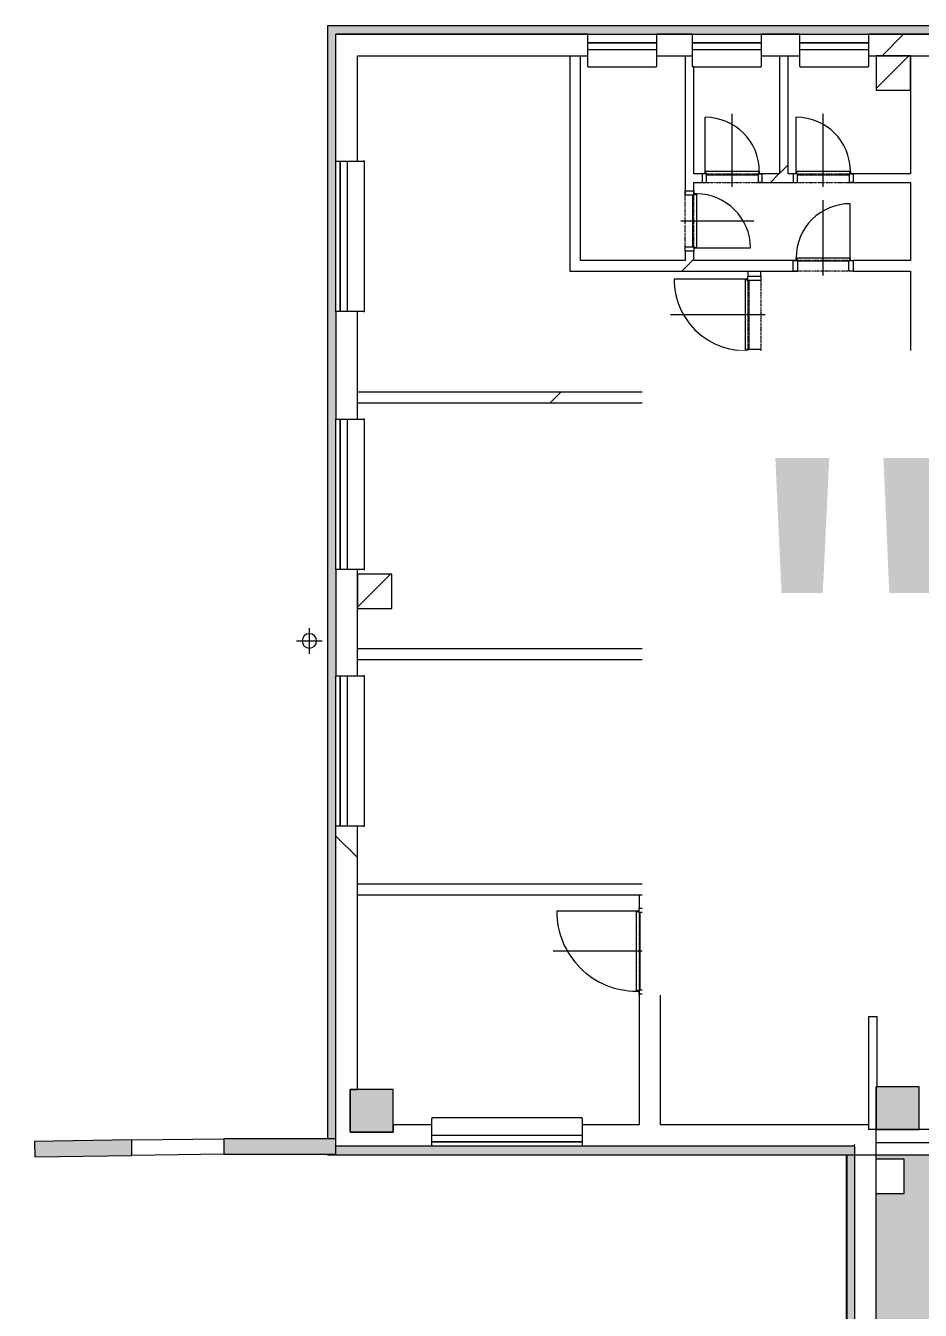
# Model space of a CAD drawing. Header units: millimetres. Extents: x -4051 to 472247, y -45352 to 20466.
# Drawn here: x 268121 to 278535, y -6046 to 8910 of the extents above; entities that cross this region are included whole.
import ezdxf

# ---------------------------------------------------------------- set-up
doc = ezdxf.new("R2010")
doc.units = ezdxf.units.MM
doc.linetypes.add('Čerchovaná se dvěma tečkami', pattern=[2.59, 1, -0.53, 0, -0.53, 0, -0.53])
for name, color, linetype, lineweight in [('A-DETL-GENF', 92, 'Continuous', 9), ('A-DETL-THIN', 151, 'Continuous', 9), ('A-DOOR', 31, 'Continuous', 9), ('A-DOOR-FRAM', 31, 'Continuous', 9), ('A-GENM', 13, 'Continuous', 9), ('A-GLAZ', 151, 'Continuous', 9), ('A-WALL', 113, 'Continuous', 9), ('A-WALL-PATT', 111, 'Continuous', 9), ('G-ANNO-TEXT', 231, 'Continuous', 9), ('P-PIPE', 3, 'Continuous', 9), ('P-PIPE-CNTR', 3, 'Continuous', 9), ('S-COLS', 52, 'Continuous', 9)]:
    doc.layers.add(name, color=color, linetype=linetype, lineweight=lineweight)
doc.styles.add('Arial', font='arial.ttf', dxfattribs={"height": 5000})
pattern_1 = [(45, (261221, 0), (-4242.6, 4242.6), [])]
pattern_2 = [(45, (261221, 0), (-7184, 7184), []), (45, (264094, 0), (-7184, 7184), []), (45, (269842, 0), (-4310.5, 10058), [4064, -2032, 67, -1965])]
pattern_3 = [(45, (261221, 0), (-7184.2, 7184.2), []), (45, (264094, -3e-12), (-7184.2, 7184.2), []), (45, (269842, -8e-12), (-4310.5, 10058), [4064, -2032, 67, -1965])]
pattern_4 = [(45, (261221, 0), (-7184, 7184), []), (45, (264094, -3e-12), (-7184, 7184), []), (45, (269842, -7e-12), (-4311, 10058), [4064, -2032, 67, -1965])]

# ---------------------------------------------------------------- blocks, each defined once
blk = doc.blocks.new('OKNO_2k_ - OKNO_2k_1750 x 1750-1963716-Mapka _ závislý 1')
at = {"layer": 'A-GLAZ'}
for p, q in [((-875, 126), (875, 126)), ((-875, 75), (-875, 126)), ((875, 75), (-875, 75)), ((-875, 75), (875, 75)), ((-875, -5), (-875, 75)), ((875, 126), (875, 75)), ((875, 75), (875, -5)), ((875, -5), (-875, -5))]:
    blk.add_line(p, q, dxfattribs=at)
blk = doc.blocks.new('OKNO_1k - OKNO_1k_800x900-2034288-Mapka _ závislý 1')
at = {"layer": 'A-GLAZ'}
for p, q in [((-400, 126), (400, 126)), ((-400, 25), (-400, 126)), ((400, 25), (-400, 25)), ((-400, 25), (400, 25)), ((-400, -55), (-400, 25)), ((400, 126), (400, 25)), ((400, 25), (400, -55)), ((400, -55), (-400, -55))]:
    blk.add_line(p, q, dxfattribs=at)
blk = doc.blocks.new('parapet s nosem_vnitní - parapet s nosem_vnitní-1280353-Mapka _ závislý 1')
at = {"layer": 'A-GENM'}
for p, q in [((-400, -190), (-400, 0)), ((400, 0), (400, -190)), ((-400, -190), (-400, -200)), ((-400, -200), (400, -200)), ((-400, -200), (400, -200)), ((400, -200), (400, -190))]:
    blk.add_line(p, q, dxfattribs=at)
blk = doc.blocks.new('OKNO_1k - OKNO_1k_800x900-2034289-Mapka _ závislý 1')
at = {"layer": 'A-GLAZ'}
for p, q in [((-400, 126), (400, 126)), ((-400, 25), (-400, 126)), ((400, 25), (-400, 25)), ((-400, 25), (400, 25)), ((-400, -55), (-400, 25)), ((400, 126), (400, 25)), ((400, 25), (400, -55)), ((400, -55), (-400, -55))]:
    blk.add_line(p, q, dxfattribs=at)
blk = doc.blocks.new('Betonový čtvercový sloup - 400 x 400-V137-Mapka _ závislý 1')
at = {"layer": 'S-COLS'}
h = blk.add_hatch(dxfattribs=at)
h.set_pattern_fill('FP_79', color=256, style=0, pattern_type=2)
h.set_pattern_definition([(45, (-16971, -2366), (-7184, 7184), []), (45, (-14098, -2366), (-7184, 7184), []), (45, (-8350, -2366), (-4311, 10058), [4064, -2032, 67, -1965])])
h.paths.add_polyline_path([(-200, -200), (200, -200), (200, 200), (-200, 200)])
for p, q in [((200, 200), (-200, 200)), ((-200, 200), (-200, -200)), ((200, -200), (200, 200)), ((-200, -200), (200, -200))]:
    blk.add_line(p, q, dxfattribs=at)
blk = doc.blocks.new('parapet s nosem_vnitní - parapet s nosem_vnitní-1501804-Mapka _ závislý 1')
at = {"layer": 'A-GENM'}
for p, q in [((-875, -190), (-875, 0)), ((875, 0), (875, -190)), ((-875, -190), (-875, -200)), ((-875, -200), (875, -200)), ((-875, -200), (875, -200)), ((875, -200), (875, -190))]:
    blk.add_line(p, q, dxfattribs=at)
blk = doc.blocks.new('DVERE_1k_oblozka - DD03_01_800x1970_koupelna-V178-Mapka _ závislý 1')
at = {"layer": 'A-DOOR'}
for p, q in [((-450, 78), (-400, 78)), ((-450, -72), (-450, 78)), ((-400, 78), (-400, -72)), ((0, 128), (0, -972)), ((400, 78), (450, 78)), ((400, -72), (400, 78)), ((450, 78), (450, -72)), ((-400, -72), (-450, -72)), ((-415, -72), (-415, -932)), ((-415, -87), (-400, -87)), ((-415, -102), (-415, -87)), ((415, -102), (-415, -102)), ((-400, -62), (400, -62)), ((-400, -87), (-400, -66)), ((305, -102), (-305, -102)), ((400, -66), (400, -87)), ((450, -72), (400, -72)), ((400, -87), (415, -87)), ((415, -102), (415, -72)), ((415, -87), (415, -102))]:
    blk.add_line(p, q, dxfattribs=at)
at = {"layer": 'A-DOOR', "linetype": 'Čerchovaná se dvěma tečkami'}
for p, q in [((-400, 78), (400, 78)), ((-400, -72), (400, -72))]:
    blk.add_line(p, q, dxfattribs=at)
at = {"layer": 'A-DOOR'}
blk.add_arc((-415, -102), 830, 270, 0, dxfattribs=at)
at = {"layer": 'A-DOOR-FRAM'}
for p, q in [((-450, 78), (-400, 78)), ((-400, 78), (-400, -72)), ((400, -72), (400, 78)), ((450, 78), (400, 78)), ((-400, -72), (-450, -72)), ((400, -72), (450, -72))]:
    blk.add_line(p, q, dxfattribs=at)
blk = doc.blocks.new('DVERE_1k_oblozka - DD03_01_600x1970_koupelna-1940558-Mapka _ závislý 1')
at = {"layer": 'A-DOOR'}
for p, q in [((-350, 65), (-300, 65)), ((-350, -60), (-350, 65)), ((-300, 65), (-300, -60)), ((0, 115), (0, -760)), ((300, 65), (350, 65)), ((300, -60), (300, 65)), ((350, 65), (350, -60)), ((-300, -60), (-350, -60)), ((-315, -60), (-315, -720)), ((-315, -75), (-300, -75)), ((-315, -90), (-315, -75)), ((315, -90), (-315, -90)), ((-300, -50), (300, -50)), ((205, -90), (-205, -90)), ((350, -60), (300, -60)), ((300, -75), (315, -75)), ((315, -90), (315, -60)), ((315, -75), (315, -90))]:
    blk.add_line(p, q, dxfattribs=at)
at = {"layer": 'A-DOOR', "linetype": 'Čerchovaná se dvěma tečkami'}
for p, q in [((-300, 65), (300, 65)), ((-300, -60), (300, -60))]:
    blk.add_line(p, q, dxfattribs=at)
at = {"layer": 'A-DOOR'}
blk.add_arc((-315, -90), 630, 270, 0, dxfattribs=at)
at = {"layer": 'A-DOOR-FRAM'}
for p, q in [((-350, 65), (-300, 65)), ((-300, 65), (-300, -60)), ((300, -60), (300, 65)), ((350, 65), (300, 65)), ((-300, -60), (-350, -60)), ((300, -60), (350, -60))]:
    blk.add_line(p, q, dxfattribs=at)
blk = doc.blocks.new('DVERE_1k_oblozka - DD03_01_600x1970_koupelna-1549500-Mapka _ závislý 1')
at = {"layer": 'A-DOOR'}
for p, q in [((-315, 47), (-315, 707)), ((0, -103), (0, 747)), ((-300, 47), (-350, 47)), ((-350, 47), (-350, -53)), ((315, 77), (-315, 77)), ((-315, 77), (-315, 62)), ((-315, 62), (-300, 62)), ((-300, -53), (-300, 47)), ((-300, 37), (300, 37)), ((205, 77), (-205, 77)), ((300, 62), (315, 62)), ((350, 47), (300, 47)), ((300, 47), (300, -53)), ((315, 62), (315, 77)), ((315, 77), (315, 47)), ((350, -53), (350, 47)), ((-350, -53), (-300, -53)), ((300, -53), (350, -53))]:
    blk.add_line(p, q, dxfattribs=at)
at = {"layer": 'A-DOOR', "linetype": 'Čerchovaná se dvěma tečkami'}
for p, q in [((-300, 47), (300, 47)), ((-300, -53), (300, -53))]:
    blk.add_line(p, q, dxfattribs=at)
at = {"layer": 'A-DOOR'}
blk.add_arc((-315, 77), 630, 360, 90, dxfattribs=at)
at = {"layer": 'A-DOOR-FRAM'}
for p, q in [((-300, 47), (-350, 47)), ((-300, -53), (-300, 47)), ((300, 47), (300, -53)), ((300, 47), (350, 47)), ((-350, -53), (-300, -53)), ((350, -53), (300, -53))]:
    blk.add_line(p, q, dxfattribs=at)
blk = doc.blocks.new('DVERE_1k_oblozka - DD03_01_600x1970_koupelna-1549499-Mapka _ závislý 1')
at = {"layer": 'A-DOOR'}
for p, q in [((-350, 53), (-300, 53)), ((-350, -47), (-350, 53)), ((-300, 53), (-300, -47)), ((0, 103), (0, -747)), ((300, 53), (350, 53)), ((300, -47), (300, 53)), ((350, 53), (350, -47)), ((-300, -47), (-350, -47)), ((-315, -47), (-315, -707)), ((-315, -62), (-300, -62)), ((-315, -77), (-315, -62)), ((315, -77), (-315, -77)), ((-300, -37), (300, -37)), ((205, -77), (-205, -77)), ((350, -47), (300, -47)), ((300, -62), (315, -62)), ((315, -77), (315, -47)), ((315, -62), (315, -77))]:
    blk.add_line(p, q, dxfattribs=at)
at = {"layer": 'A-DOOR', "linetype": 'Čerchovaná se dvěma tečkami'}
for p, q in [((-300, 53), (300, 53)), ((-300, -47), (300, -47))]:
    blk.add_line(p, q, dxfattribs=at)
at = {"layer": 'A-DOOR'}
blk.add_arc((-315, -77), 630, 270, 0, dxfattribs=at)
at = {"layer": 'A-DOOR-FRAM'}
for p, q in [((-350, 53), (-300, 53)), ((-300, 53), (-300, -47)), ((300, -47), (300, 53)), ((350, 53), (300, 53)), ((-300, -47), (-350, -47)), ((300, -47), (350, -47))]:
    blk.add_line(p, q, dxfattribs=at)
blk = doc.blocks.new('DVERE_1k_oblozka - DD03_01_800x1970_koupelna-1941344-Mapka _ závislý 1')
at = {"layer": 'A-DOOR'}
for p, q in [((0, 178), (0, -1022)), ((-450, 128), (-400, 128)), ((-450, -122), (-450, 128)), ((-400, 128), (-400, -122)), ((400, 128), (450, 128)), ((400, -122), (400, 128)), ((450, 128), (450, -122)), ((-400, -122), (-450, -122)), ((-415, -122), (-415, -982)), ((-415, -137), (-400, -137)), ((-415, -152), (-415, -137)), ((-400, -112), (400, -112)), ((450, -122), (400, -122)), ((400, -137), (415, -137)), ((415, -152), (415, -122)), ((415, -137), (415, -152)), ((415, -152), (-415, -152)), ((305, -152), (-305, -152))]:
    blk.add_line(p, q, dxfattribs=at)
at = {"layer": 'A-DOOR', "linetype": 'Čerchovaná se dvěma tečkami'}
for p, q in [((-400, 128), (400, 128)), ((-400, -122), (400, -122))]:
    blk.add_line(p, q, dxfattribs=at)
at = {"layer": 'A-DOOR'}
blk.add_arc((-415, -152), 830, 270, 0, dxfattribs=at)
at = {"layer": 'A-DOOR-FRAM'}
for p, q in [((-450, 128), (-400, 128)), ((-400, 128), (-400, -122)), ((400, -122), (400, 128)), ((450, 128), (400, 128)), ((-400, -122), (-450, -122)), ((400, -122), (450, -122))]:
    blk.add_line(p, q, dxfattribs=at)
blk = doc.blocks.new('DVERE_1k_oblozka - DD03_01_900x1970-1941784-Mapka _ závislý 1')
at = {"layer": 'A-DOOR'}
for p, q in [((0, 178), (0, -1122)), ((-500, 128), (-450, 128)), ((-500, -122), (-500, 128)), ((-450, 128), (-450, -122)), ((450, 128), (500, 128)), ((450, -122), (450, 128)), ((500, 128), (500, -122)), ((-450, -122), (-500, -122)), ((-465, -122), (-465, -1082)), ((-465, -137), (-450, -137)), ((-465, -152), (-465, -137)), ((-450, -112), (450, -112)), ((500, -122), (450, -122)), ((450, -137), (465, -137)), ((465, -152), (465, -122)), ((465, -137), (465, -152)), ((465, -152), (-465, -152)), ((355, -152), (-355, -152))]:
    blk.add_line(p, q, dxfattribs=at)
at = {"layer": 'A-DOOR', "linetype": 'Čerchovaná se dvěma tečkami'}
for p, q in [((-450, 128), (450, 128)), ((-450, -122), (450, -122))]:
    blk.add_line(p, q, dxfattribs=at)
at = {"layer": 'A-DOOR'}
blk.add_arc((-465, -152), 930, 270, 0, dxfattribs=at)
at = {"layer": 'A-DOOR-FRAM'}
for p, q in [((-500, 128), (-450, 128)), ((-450, 128), (-450, -122)), ((450, -122), (450, 128)), ((500, 128), (450, 128)), ((-450, -122), (-500, -122)), ((450, -122), (500, -122))]:
    blk.add_line(p, q, dxfattribs=at)
blk = doc.blocks.new('DVERE_1k_oblozka - DD03_01_800x1970_koupelna-2042788-Mapka _ závislý 1')
at = {"layer": 'A-DOOR'}
for p, q in [((0, -78), (0, 922)), ((-415, 22), (-415, 882)), ((-400, 22), (-450, 22)), ((-450, 22), (-450, -28)), ((415, 52), (-415, 52)), ((-415, 52), (-415, 37)), ((-415, 37), (-400, 37)), ((-400, -28), (-400, 22)), ((-400, 12), (400, 12)), ((305, 52), (-305, 52)), ((400, 37), (415, 37)), ((450, 22), (400, 22)), ((400, 22), (400, -28)), ((415, 37), (415, 52)), ((415, 52), (415, 22)), ((450, -28), (450, 22)), ((-450, -28), (-400, -28)), ((400, -28), (450, -28))]:
    blk.add_line(p, q, dxfattribs=at)
at = {"layer": 'A-DOOR', "linetype": 'Čerchovaná se dvěma tečkami'}
for p, q in [((-400, 22), (400, 22)), ((-400, -28), (400, -28))]:
    blk.add_line(p, q, dxfattribs=at)
at = {"layer": 'A-DOOR'}
blk.add_arc((-415, 52), 830, 360, 90, dxfattribs=at)
at = {"layer": 'A-DOOR-FRAM'}
for p, q in [((-400, 22), (-450, 22)), ((-400, -28), (-400, 22)), ((400, 22), (400, -28)), ((400, 22), (450, 22)), ((-450, -28), (-400, -28)), ((450, -28), (400, -28))]:
    blk.add_line(p, q, dxfattribs=at)

msp = doc.modelspace()

# ---------------------------------------------------------------- hatches: boundary and pattern name
at = {"layer": 'A-DETL-GENF'}
h = msp.add_hatch(color=1, dxfattribs=at)
h.paths.add_polyline_path([(259935, -28962), (259935, -27934), (259765, -27934), (259765, -28962)])
h.paths.add_polyline_path([(277980, -28962), (277980, -27934), (272590, -27934), (272590, -28962), (276535, -28962)])
h.paths.add_polyline_path([(260185, -28962), (272290, -28962), (272290, -27934), (266030, -27934), (266030, -27116), (266170, -27116), (266170, -26158), (260015, -26158), (260015, -27300), (260470, -27300), (260470, -27934), (260185, -27934), (260185, -28938)])
h.paths.add_polyline_path([(306263, -17206), (306263, -17201), (305963, -17206)])
h.paths.add_polyline_path([(303255, -17206), (302445, -17206), (302445, -17626), (302045, -17626), (302045, -17206), (300300, -17206), (300300, -16586), (300700, -16586), (300700, -16956), (303333, -16956), (303333, -16556), (303733, -16556), (303733, -16956), (303575, -17201), (303255, -17201)])
h.paths.add_polyline_path([(303575, -17206), (303575, -17521), (303255, -17521), (303255, -17206), (303333, -17206)])
h.paths.add_polyline_path([(287267, -28813), (290069, -28813), (290069, -28418), (290469, -28418), (290469, -28813), (296064, -28813), (296064, -28515), (296164, -28515), (296164, -27157), (302484, -27157), (302484, -22766), (302069, -22766), (302069, -22732), (301980, -22732), (301980, -22382), (302484, -22366), (302484, -19232), (302734, -19232), (302734, -19830), (304824, -19830), (304824, -19580), (304874, -19580), (304874, -19830), (305674, -19830), (305674, -19580), (305724, -19580), (305724, -19830), (309958, -19830), (309958, -17206), (309010, -17206), (309010, -17501), (308710, -17501), (308710, -17206), (306263, -17206), (306263, -17501), (305963, -17501), (305963, -17206), (303578, -17201), (303733, -16956), (309308, -16956), (309308, -16584), (309708, -16584), (309708, -10920), (309308, -10920), (309308, -10523), (303721, -10564), (303721, -10951), (303303, -10952), (303301, -10564), (303150, -10561), (303149, -10385), (302049, -10392), (302049, -10572), (299980, -10577), (299979, -10406), (299929, -10392), (299928, -10372), (298279, -10372), (298278, -10418), (298229, -10418), (298230, -10598), (294708, -10622), (294708, -11022), (294308, -11022), (294308, -16631), (294728, -16631), (294728, -17172), (294308, -17172), (294308, -17585), (290500, -17585), (290500, -17935), (290000, -17935), (290000, -17585), (284831, -17585), (284831, -18005), (284431, -18005), (284431, -16843), (284031, -16830), (284031, -16443), (284431, -16443), (284431, -12506), (284752, -12488), (284781, -12481), (284781, -17335), (284846, -17335), (284846, -4241), (284781, -4241), (284781, -11626), (284681, -11606), (284431, -11606), (284431, -10846), (284096, -10846), (284096, -10446), (284431, -10446), (284431, -4686), (284096, -4686), (284096, -4286), (284431, -4286), (284431, -4241), (278023, -4241), (278023, -4286), (278348, -4286), (278348, -4686), (278023, -4686), (278023, -10446), (278348, -10446), (278348, -10846), (278023, -10846), (278023, -16143), (278448, -16143), (278448, -16843), (278048, -16843), (278048, -16443), (272453, -16443), (272453, -16843), (272053, -16843), (272053, -16443), (266478, -16443), (266478, -16143), (267314, -16140), (267314, -15478), (267654, -15478), (267654, -9908), (267244, -9908), (267244, -9358), (267654, -9358), (267654, -6966), (267224, -6966), (267224, -6451), (267654, -6451), (267654, -887), (267121, -887), (267121, -432), (261669, -432), (261669, -872), (261234, -891), (261234, -6443), (261654, -6443), (261654, -6963), (261234, -6963), (261234, -9340), (261669, -9340), (261669, -9908), (261234, -9908), (261234, -14352), (260879, -14358), (260879, -15447), (260903, -15452), (260904, -15452), (261689, -15452), (261689, -16130), (263982, -16130), (263982, -15402), (264437, -15402), (264437, -16140), (264527, -16143), (264527, -16430), (260430, -16430), (260430, -16830), (260015, -16830), (260015, -21265), (260430, -21265), (260430, -21665), (260015, -21665), (260035, -25858), (266470, -25858), (266470, -27684), (272070, -27684), (272070, -27207), (272470, -27207), (272470, -27684), (278067, -27684), (278067, -27207), (278467, -27207), (278467, -24339), (278717, -24339), (278717, -25069), (279257, -25069), (279257, -25319), (280157, -25319), (280157, -25069), (282347, -25069), (282347, -25319), (283232, -25319), (283247, -25069), (283823, -25069), (283823, -22483), (284173, -22483), (284173, -22393), (284573, -22393), (284573, -22813), (284173, -22813), (284173, -28413), (284518, -28413), (284518, -28813), (286806, -28813)])
h.paths.add_polyline_path([(292964, -24343), (292968, -24293), (293064, -24293), (293064, -24343), (292968, -24343)])
h.paths.add_polyline_path([(272470, -24274), (272370, -24274), (272370, -24224), (272470, -24224)])
h.paths.add_polyline_path([(293064, -23493), (292964, -23493), (292968, -23443), (293064, -23443)])
h.paths.add_polyline_path([(272470, -23424), (272370, -23424), (272370, -23374), (272470, -23374)])
h.paths.add_polyline_path([(284717, -22813), (284717, -22713), (284767, -22713), (284752, -22813)])
h.paths.add_polyline_path([(289237, -22813), (289187, -22813), (289187, -22713), (289237, -22713)])
h.paths.add_polyline_path([(288337, -22813), (288337, -22713), (288387, -22713), (288387, -22813)])
h.paths.add_polyline_path([(293134, -22813), (293134, -22713), (293184, -22713), (293184, -22813)])
h.paths.add_polyline_path([(293984, -22813), (293984, -22713), (294034, -22713), (294034, -22813)])
h.paths.add_polyline_path([(290814, -22813), (290764, -22813), (290764, -22713), (290814, -22713)])
h.paths.add_polyline_path([(291614, -22813), (291614, -22713), (291664, -22713), (291664, -22813)])
h.paths.add_polyline_path([(285567, -22813), (285567, -22713), (285617, -22713), (285617, -22813)])
h.paths.add_polyline_path([(278130, -22803), (278130, -22383), (278530, -22383), (278530, -22803), (278432, -22803)])
h.paths.add_polyline_path([(295909, -22732), (295909, -22382), (296409, -22382), (296409, -22732)])
h.paths.add_polyline_path([(295011, -22720), (295011, -22545), (295236, -22545), (295236, -22720)])
h.paths.add_polyline_path([(290500, -22713), (290000, -22713), (290000, -22363), (290500, -22363)])
h.paths.add_polyline_path([(297543, -22532), (297493, -22532), (297493, -22382), (297543, -22382)])
h.paths.add_polyline_path([(296693, -22532), (296643, -22532), (296643, -22382), (296693, -22382)])
h.paths.add_polyline_path([(263220, -22425), (263120, -22425), (263120, -22375), (263220, -22375)])
h.paths.add_polyline_path([(266470, -21665), (266030, -21665), (266030, -21265), (266470, -21265), (266470, -21600)])
h.paths.add_polyline_path([(268742, -21600), (268692, -21600), (268692, -21500), (268742, -21500), (268742, -21562)])
h.paths.add_polyline_path([(267842, -21600), (267842, -21500), (267892, -21500), (267892, -21600)])
h.paths.add_polyline_path([(271822, -21600), (271772, -21600), (271772, -21500), (271822, -21500), (271822, -21562)])
h.paths.add_polyline_path([(270972, -21600), (270922, -21600), (270922, -21500), (270972, -21500), (270972, -21562)])
h.paths.add_polyline_path([(263120, -21575), (263120, -21525), (263220, -21539), (263220, -21575)])
h.paths.add_polyline_path([(272088, -21562), (272088, -21212), (272588, -21212), (272584, -21562), (272370, -21562)])
h.paths.add_polyline_path([(264820, -21415), (264820, -21265), (264870, -21265), (264870, -21415)])
h.paths.add_polyline_path([(265720, -21415), (265670, -21415), (265670, -21265), (265720, -21265)])
h.paths.add_polyline_path([(283443, -21323), (283443, -21223), (283493, -21223), (283493, -21323)])
h.paths.add_polyline_path([(284143, -21323), (284093, -21323), (284093, -21223), (284143, -21223)])
h.paths.add_polyline_path([(264377, -20900), (264377, -20850), (264527, -20850), (264527, -20900)])
h.paths.add_polyline_path([(293225, -20879), (293175, -20879), (293176, -20729), (293226, -20729)])
h.paths.add_polyline_path([(292225, -20876), (292226, -20725), (292276, -20725), (292275, -20876), (292225, -20875)])
h.paths.add_polyline_path([(289334, -20864), (289284, -20864), (289285, -20714), (289335, -20714), (289334, -20864)])
h.paths.add_polyline_path([(288384, -20860), (288334, -20860), (288335, -20710), (288385, -20710), (288384, -20860)])
h.paths.add_polyline_path([(287167, -20705), (286867, -20704), (286867, -19936), (287167, -19936), (287167, -20036)])
h.paths.add_polyline_path([(286004, -20237), (285954, -20236), (285958, -20136), (286008, -20137), (286004, -20236)])
h.paths.add_polyline_path([(285155, -20208), (285105, -20206), (285108, -20106), (285158, -20108), (285155, -20206)])
h.paths.add_polyline_path([(264377, -20050), (264377, -20000), (264527, -20000), (264527, -20050)])
h.paths.add_polyline_path([(268991, -19675), (268990, -19525), (269040, -19525), (269041, -19675)])
h.paths.add_polyline_path([(269841, -19672), (269840, -19522), (269890, -19525), (269891, -19672)])
h.paths.add_polyline_path([(273207, -19659), (273207, -19509), (273256, -19509), (273256, -19659)])
h.paths.add_polyline_path([(274056, -19656), (274056, -19506), (274106, -19506), (274106, -19656)])
h.paths.add_polyline_path([(274756, -19543), (274756, -19143), (275056, -19143), (275056, -19543)])
h.paths.add_polyline_path([(281952, -19336), (281952, -19286), (282052, -19286), (282052, -19336)])
h.paths.add_polyline_path([(302124, -19232), (302124, -19132), (302174, -19132), (302174, -19232)])
h.paths.add_polyline_path([(301324, -19232), (301274, -19232), (301274, -19132), (301324, -19132)])
h.paths.add_polyline_path([(277306, -19013), (277256, -19013), (277256, -18913), (277306, -18913)])
h.paths.add_polyline_path([(276506, -19013), (276506, -18913), (276556, -18913), (276535, -19013)])
h.paths.add_polyline_path([(279078, -19013), (279078, -18913), (279128, -18913), (279128, -19013)])
h.paths.add_polyline_path([(278228, -19013), (278228, -18913), (278278, -18913), (278278, -19013)])
h.paths.add_polyline_path([(283647, -18846), (283597, -18846), (283597, -18746), (283647, -18746)])
h.paths.add_polyline_path([(284247, -18846), (284247, -18746), (284297, -18746), (284297, -18846)])
h.paths.add_polyline_path([(281952, -18686), (281952, -18636), (282052, -18636), (282052, -18686)])
h.paths.add_polyline_path([(282421, -18186), (282421, -16780), (282721, -16780), (282721, -18186), (282698, -18186)])
h.paths.add_polyline_path([(296436, -17972), (296026, -17972), (296026, -17272), (296436, -17272), (296436, -17585)])
h.paths.add_polyline_path([(295086, -17272), (295086, -17172), (295136, -17172), (295136, -17272)])
h.paths.add_polyline_path([(295936, -17272), (295936, -17172), (295986, -17172), (295986, -17272)])
h.paths.add_polyline_path([(308710, -17206), (309017, -17201), (309010, -17201), (308710, -17201)])
h.paths.add_polyline_path([(266393, -16843), (266043, -16843), (266043, -16143), (266393, -16143), (266393, -16443)])
h.paths.add_polyline_path([(280850, -15762), (280750, -15762), (280750, -15712), (280850, -15712)])
h.paths.add_polyline_path([(283078, -15762), (283078, -15712), (283178, -15712), (283178, -15762)])
h.paths.add_polyline_path([(264437, -15385), (264437, -15335), (264537, -15335), (264537, -15385), (264437, -15385)])
h.paths.add_polyline_path([(283078, -15112), (283078, -15062), (283178, -15062), (283178, -15112)])
h.paths.add_polyline_path([(280850, -15112), (280750, -15112), (280750, -15062), (280850, -15062)])
h.paths.add_polyline_path([(280750, -14852), (280750, -14802), (280850, -14802), (280850, -14852)])
h.paths.add_polyline_path([(283078, -14750), (283078, -14700), (283178, -14700), (283178, -14750)])
h.paths.add_polyline_path([(264537, -14535), (264437, -14535), (264437, -14485), (264537, -14485)])
h.paths.add_polyline_path([(280750, -14202), (280750, -14152), (280850, -14152), (280850, -14202)])
h.paths.add_polyline_path([(283178, -14100), (283078, -14100), (283078, -14050), (283178, -14050)])
h.paths.add_polyline_path([(300150, -13752), (300150, -13702), (300300, -13702), (300300, -13752)])
h.paths.add_polyline_path([(300300, -12902), (300150, -12902), (300150, -12852), (300300, -12852)])
h.paths.add_polyline_path([(300420, -12690), (300420, -12590), (300470, -12589), (300470, -12689)])
h.paths.add_polyline_path([(301070, -12687), (301070, -12587), (301120, -12587), (301120, -12686)])
h.paths.add_polyline_path([(303635, -12047), (303634, -11997), (303734, -11997), (303721, -12046)])
h.paths.add_polyline_path([(281248, -11479), (281198, -11479), (281198, -11379), (281248, -11379)])
h.paths.add_polyline_path([(282098, -11479), (282048, -11479), (282048, -11379), (282098, -11379)])
h.paths.add_polyline_path([(303627, -11197), (303634, -11147), (303726, -11147), (303721, -11196), (303634, -11197)])
h.paths.add_polyline_path([(265833, -11177), (265833, -11127), (265933, -11127), (265931, -11177)])
h.paths.add_polyline_path([(300700, -10977), (300300, -10977), (300300, -10577), (300700, -10584)])
h.paths.add_polyline_path([(265831, -10327), (265831, -10277), (265931, -10277), (265931, -10327)])
h.paths.add_polyline_path([(265817, -6045), (265817, -5995), (265916, -5995), (265916, -6045)])
h.paths.add_polyline_path([(265814, -5195), (265814, -5145), (265914, -5145), (265914, -5195)])
h.paths.add_polyline_path([(266164, -3625), (266114, -3625), (266114, -3525), (266164, -3525)])
h.paths.add_polyline_path([(266964, -3625), (266964, -3525), (267014, -3525), (267014, -3625)])
at = {"layer": 'A-WALL-PATT'}
h = msp.add_hatch(color=256, dxfattribs=at)
h.paths.add_polyline_path([(287653, 8810), (287653, 8910), (282123, 8910), (282123, 8810), (287553, 8810)])
h.paths.add_polyline_path([(271733, 8810), (280323, 8810), (280323, 8910), (271633, 8910), (271633, 8810)])
for color, points in [(256, [(271633, -4050), (271733, -4050), (271733, 8810), (271633, 8810), (271633, -3886)]), (256, [(268228, -4261), (269357, -4242), (269355, -4063), (268225, -4081)]), (256, [(271733, -4230), (271733, -4050), (270427, -4050), (270428, -4230), (271633, -4230)]), (256, [(276535, -4236), (277673, -4230), (277673, -4136), (271733, -4136), (271733, -4236), (272427, -4236)]), (41, [(277673, -16143), (277773, -16143), (277773, -4136), (277673, -4136), (277673, -14726)])]:
    msp.add_hatch(color=color, dxfattribs=at).paths.add_polyline_path(points)
h = msp.add_hatch(dxfattribs=at)
h.set_pattern_fill('FP_30', color=256, angle=-315, style=0, pattern_type=2)
h.set_pattern_definition([(225, (278340, 8810), (5747.4, -5747.4), []), (180, (269182, 6118), (-5747.4, -5747.4), [1016, -10478.7]), (225, (268166, 6118), (5747.4, -5747.4), [1016, -7112]), (270, (267447.4, 5400), (5747.4, -5747.4), [1016, -10478.7]), (315, (267447, 4384), (5747.4, 5747.4), [1016, -7112]), (180, (269182, 3665.3), (-5747.4, -5747.4), [1016, -10478.7]), (225, (269900, 4384), (5747.4, -5747.4), [1016, -7112]), (270, (269900, 5400), (5747.4, -5747.4), [1016, -10478.7]), (315, (269182, 6118), (5747.4, 5747.4), [1016, -7112]), (225, (266518.5, 2736.5), (5747.4, -5747.4), [2032, -6096])])
h.paths.add_polyline_path([(287303, 8560), (287553, 8560), (287553, 8810), (285264, 8810), (285264, 8560), (285686, 8560)])
h.paths.add_polyline_path([(271983, 8560), (274663, 8560), (274663, 8810), (271733, 8810), (271733, 8560)])
h.paths.add_polyline_path([(275883, 8560), (275883, 8810), (275463, 8810), (275463, 8560), (275798, 8560)])
h.paths.add_polyline_path([(282988, 8560), (284464, 8560), (284464, 8810), (282123, 8810), (282123, 8560)])
h.paths.add_polyline_path([(276683, 8560), (277133, 8578), (277133, 8810), (276683, 8810), (276683, 8605)])
h.paths.add_polyline_path([(277933, 8560), (280323, 8560), (280323, 8810), (277933, 8810), (277933, 8630)])
h = msp.add_hatch(dxfattribs=at)
h.set_pattern_fill('FP_29', color=256, angle=45, style=0, pattern_type=2)
h.set_pattern_definition([(315, (271733, -536.6), (5747.4, 5747.4), []), (270, (274425, -9694.5), (5747.4, -5747.4), [1016, -10478.7]), (315, (274425, -10710.5), (5747.4, 5747.4), [1016, -7112]), (0, (275143, -11429), (5747.4, 5747.4), [1016, -10478.7]), (45, (276159, -11429), (-5747.4, 5747.4), [1016, -7112]), (270, (276877.7, -9694.5), (5747.4, -5747.4), [1016, -10478.7]), (315, (276159, -8976), (5747.4, 5747.4), [1016, -7112]), (0, (275143, -8976), (5747.4, 5747.4), [1016, -10478.7]), (45, (274425, -9694.5), (-5747.4, 5747.4), [1016, -7112]), (315, (277806.5, -12358), (5747.4, 5747.4), [2032, -6096])])
h.paths.add_polyline_path([(271733, -3886), (271899, -3886), (271899, -3474), (271983, -3474), (271983, -408), (271733, -408), (271733, -3474)])
h.paths.add_polyline_path([(271863, 1342), (271983, 1342), (271981, 2578), (271733, 2578), (271733, 1342), (271783, 1342)])
h.paths.add_polyline_path([(271908, 4328), (271983, 4328), (271983, 5583), (271733, 5583), (271733, 4328), (271863, 4328)])
h.paths.add_polyline_path([(271783, 7333), (271983, 7333), (271983, 8560), (271733, 8560), (271733, 7333)])
h = msp.add_hatch(dxfattribs=at)
h.set_pattern_fill('FP_12', color=256, style=0, pattern_type=2)
h.set_pattern_definition(pattern_1)
h.paths.add_polyline_path([(275798, 6177), (275898, 6177), (275898, 6287), (275798, 6287)])
h.paths.add_polyline_path([(275798, 6987), (275898, 6987), (275883, 8560), (275798, 8560), (275798, 7982)])
h = msp.add_hatch(dxfattribs=at)
h.set_pattern_fill('FP_12', color=256, style=0, pattern_type=2)
h.set_pattern_definition(pattern_1)
h.paths.add_polyline_path([(276996, 7184), (276996, 8560), (276896, 8560), (276896, 7184)])
h = msp.add_hatch(dxfattribs=at)
h.set_pattern_fill('FP_12', color=256, style=0, pattern_type=2)
h.set_pattern_definition(pattern_1)
h.paths.add_polyline_path([(277756, 7084), (278422, 7084), (278422, 7184), (277756, 7184)])
h.paths.add_polyline_path([(277056, 7084), (277056, 7184), (276696, 7184), (276696, 7084)])
h.paths.add_polyline_path([(275996, 7084), (275996, 7184), (275898, 7184), (275898, 7084)])
h = msp.add_hatch(dxfattribs=at)
h.set_pattern_fill('FP_12', color=256, style=0, pattern_type=2)
h.set_pattern_definition(pattern_1)
h.paths.add_polyline_path([(277054, 6052), (277054, 6177), (274455, 6177), (274455, 6052), (276679, 6052)])
h.paths.add_polyline_path([(277754, 6052), (278422, 6052), (278422, 6177), (277754, 6177)])
h = msp.add_hatch(dxfattribs=at)
h.set_pattern_fill('FP_91', color=256, angle=45, style=0, pattern_type=2)
h.set_pattern_definition([(135, (276679, 4856), (-5747, -5747), []), (90, (273987, 14014), (-5747.4, 5747.4), [1016, -10478.7]), (135, (273987, 15030), (-5747.4, -5747.4), [1016, -7112]), (180, (273268.7, 15748.4), (-5747.4, -5747.4), [1016, -10478.7]), (225, (272253, 15748), (5747.4, -5747.4), [1016, -7112]), (90, (271534, 14014), (-5747.4, 5747.4), [1016, -10478.7]), (135, (272253, 13295.5), (-5747.4, -5747.4), [1016, -7112]), (180, (273268.7, 13295.5), (-5747.4, -5747.4), [1016, -10478.7]), (225, (273987, 14014), (5747.4, -5747.4), [1016, -7112]), (135, (270605.4, 16677), (-5747.4, -5747.4), [2032, -6096])])
h.paths.add_polyline_path([(276429, -1083), (276679, -1083), (276679, 2), (276429, 2)])
h.paths.add_polyline_path([(276429, 902), (276679, 902), (276679, 3077), (276429, 3077), (276429, 1170)])
h.paths.add_polyline_path([(276535, 3977), (276679, 3977), (276679, 5048), (276429, 5048), (276429, 3977)])
h = msp.add_hatch(dxfattribs=at)
h.set_pattern_fill('FP_12', color=256, style=0, pattern_type=2)
h.set_pattern_definition(pattern_1)
h.paths.add_polyline_path([(271983, 4519), (276429, 4519), (276429, 4644), (271983, 4644)])
h = msp.add_hatch(dxfattribs=at)
h.set_pattern_fill('FP_17', color=256, angle=45, style=0, pattern_type=2)
h.set_pattern_definition(pattern_4)
h.paths.add_polyline_path([(277899, -1151), (277949, -1151), (277949, 2919), (277899, 2919), (277899, 1170)])
h = msp.add_hatch(dxfattribs=at)
h.set_pattern_fill('FP_18', color=256, angle=45, style=0, pattern_type=2)
h.set_pattern_definition(pattern_3)
h.paths.add_polyline_path([(289834, 2869), (290444, 2869), (290444, 2919), (289834, 2919)])
h.paths.add_polyline_path([(279971, 2869), (280584, 2869), (280584, 2919), (277949, 2919), (277949, 2869)])
h.paths.add_polyline_path([(286746, 2869), (286746, 2919), (285686, 2919), (285686, 2869), (286251, 2869)])
h.paths.add_polyline_path([(288834, 2869), (288834, 2919), (287746, 2919), (287746, 2869), (288331, 2869)])
h.paths.add_polyline_path([(283514, 2869), (284686, 2869), (284686, 2919), (283514, 2919)])
h.paths.add_polyline_path([(281484, 2869), (282614, 2869), (282614, 2919), (281484, 2919)])
h = msp.add_hatch(dxfattribs=at)
h.set_pattern_fill('FP_18', color=256, angle=45, style=0, pattern_type=2)
h.set_pattern_definition(pattern_3)
h.paths.add_polyline_path([(277949, -1201), (277949, -1151), (277799, -1151), (277799, -1201), (277899, -1201)])
h.paths.add_polyline_path([(276679, -1201), (276899, -1201), (276899, -1151), (276679, -1151)])
h = msp.add_hatch(dxfattribs=at)
h.set_pattern_fill('FP_92', color=256, angle=45, style=0, pattern_type=2)
h.set_pattern_definition([(135, (275512, 326.5), (-5747, -5747), []), (90, (272819.6, 9484.4), (-5747.4, 5747.4), [1016, -10478.7]), (135, (272820, 10500), (-5747.4, -5747.4), [1016, -7112]), (180, (272101, 11219), (-5747.4, -5747.4), [1016, -10478.7]), (225, (271085, 11219), (5747.4, -5747.4), [1016, -7112]), (90, (270367, 9484.4), (-5747.4, 5747.4), [1016, -10478.7]), (135, (271085, 8766), (-5747.4, -5747.4), [1016, -7112]), (180, (272101, 8766), (-5747.4, -5747.4), [1016, -10478.7]), (225, (272820, 9484), (5747.4, -5747.4), [1016, -7112]), (135, (269438, 12148), (-5747.4, -5747.4), [2032, -6096])])
h.paths.add_polyline_path([(275512, -3886), (275512, -2366), (275262, -2366), (275262, -3886)])
h.paths.add_polyline_path([(275262, -1366), (275512, -1366), (275512, -1208), (275262, -1208)])
h = msp.add_hatch(dxfattribs=at)
h.set_pattern_fill('FP_28', color=256, angle=45, style=0, pattern_type=2)
h.set_pattern_definition([(45, (277752, -4136), (-5747, 5747), []), (8e-14, (286909.7, -1444), (5747.4, 5747.4), [1016, -10478.7]), (45, (287926, -1444), (-5747.4, 5747.4), [1016, -7112]), (90, (288644, -725.6), (-5747.4, 5747.4), [1016, -10478.7]), (135, (288644, 290.4), (-5747.4, -5747.4), [1016, -7112]), (8e-14, (286909.7, 1009), (5747.4, 5747.4), [1016, -10478.7]), (45, (286191, 290.4), (-5747.4, 5747.4), [1016, -7112]), (90, (286191, -725.6), (-5747.4, 5747.4), [1016, -10478.7]), (135, (286910, -1444), (-5747.4, -5747.4), [1016, -7112]), (45, (289573, 1938), (-5747.4, 5747.4), [2032, -6096])])
h.paths.add_polyline_path([(277673, -4136), (277773, -4136), (277773, -3886), (274598, -3907), (274598, -4136), (276535, -4136)])
h.paths.add_polyline_path([(272399, -4136), (272848, -4136), (272848, -3886), (272399, -3886), (272399, -3974), (271899, -3974), (271899, -3886), (271733, -3886), (271733, -4136), (271899, -4136)])
h = msp.add_hatch(dxfattribs=at)
h.set_pattern_fill('FP_19', color=256, angle=45, style=0, pattern_type=2)
h.set_pattern_definition([(315, (277773.4, -12888), (5747, 5747), []), (270, (280465.6, -22046.3), (5747.4, -5747.4), [1016, -10478.7]), (315, (280465.6, -23062), (5747.4, 5747.4), [1016, -7112]), (1e-13, (281184, -23781), (5747.4, 5747.4), [1016, -10478.7]), (45, (282200, -23781), (-5747.4, 5747.4), [1016, -7112]), (270, (282918.4, -22046.3), (5747.4, -5747.4), [1016, -10478.7]), (315, (282200, -21328), (5747.4, 5747.4), [1016, -7112]), (1e-13, (281184, -21328), (5747.4, 5747.4), [1016, -10478.7]), (45, (280465.6, -22046), (-5747.4, 5747.4), [1016, -7112]), (315, (283847, -24709.6), (5747.4, 5747.4), [2032, -6096])])
h.paths.add_polyline_path([(277773, -16143), (278023, -16143), (278023, -13593), (277773, -13593), (277773, -14726)])
h.paths.add_polyline_path([(277903, -11193), (278023, -11193), (278004, -9943), (277773, -9943), (277773, -11193), (277823, -11193)])
h.paths.add_polyline_path([(277903, -7543), (278023, -7543), (278023, -3943), (277933, -3943), (277933, -3886), (277773, -3886), (277773, -7543), (277823, -7543)])
h = msp.add_hatch(dxfattribs=at)
h.set_pattern_fill('FP_12', color=256, style=0, pattern_type=2)
h.set_pattern_definition(pattern_1)
h.paths.add_polyline_path([(282698, -4093), (284431, -4093), (284431, -3956), (278023, -3943), (278023, -4093), (280644, -4093)])
h = msp.add_hatch(dxfattribs=at)
h.set_pattern_fill('FP_17', color=256, angle=45, style=0, pattern_type=2)
h.set_pattern_definition(pattern_4)
h.paths.add_polyline_path([(278023, -4686), (278348, -4686), (278348, -4286), (278023, -4286)])
at = {"layer": 'S-COLS'}
h = msp.add_hatch(dxfattribs=at)
h.set_pattern_fill('FP_69', color=256, style=0, pattern_type=2)
h.set_pattern_definition(pattern_2)
h.paths.add_polyline_path([(278022, 8160), (278422, 8160), (278422, 8560), (278022, 8560)])
h = msp.add_hatch(dxfattribs=at)
h.set_pattern_fill('FP_69', color=256, style=0, pattern_type=2)
h.set_pattern_definition(pattern_2)
h.paths.add_polyline_path([(272383, 2126), (272383, 2526), (271983, 2526), (271983, 2126)])
for points in [[(272399, -3974), (272399, -3474), (271899, -3474), (271899, -3974), (271983, -3974)], [(278033, -3943), (278523, -3943), (278523, -3443), (278023, -3443), (278023, -3943)]]:
    msp.add_hatch(color=256, dxfattribs=at).paths.add_polyline_path(points)

# ---------------------------------------------------------------- linework, layer by layer
at = {"layer": 'A-DETL-THIN'}
for p, q in [((284846, -4241), (277678, -4241)), ((277678, -4241), (277678, -16140))]:
    msp.add_line(p, q, dxfattribs=at)
at = {"layer": 'A-WALL'}
for p, q in [((280323, 8910), (271633, 8910)), ((271633, 8910), (271633, -4050)), ((271733, 8810), (274663, 8810)), ((274663, 8810), (271733, 8810)), ((271733, 7333), (271733, 8810)), ((275463, 8810), (275883, 8810)), ((275883, 8810), (275463, 8810)), ((276683, 8810), (277133, 8810)), ((277133, 8810), (276683, 8810)), ((277933, 8810), (280323, 8810)), ((280323, 8810), (277933, 8810)), ((271983, 7333), (271983, 8560)), ((271983, 8560), (274663, 8560)), ((274455, 8560), (274455, 6052)), ((274580, 6177), (274580, 8560)), ((275463, 8560), (275883, 8560)), ((275798, 8560), (275798, 6987)), ((276683, 8560), (277133, 8560)), ((276896, 8560), (276896, 7184)), ((276996, 7184), (276996, 8560)), ((277933, 8560), (279842, 8560)), ((278422, 8560), (278422, 7184)), ((275898, 7184), (275898, 8440)), ((275996, 7184), (275898, 7184)), ((276896, 7184), (276696, 7184)), ((277056, 7184), (276996, 7184)), ((278422, 7184), (277756, 7184)), ((275898, 7084), (275996, 7084)), ((275898, 6987), (275898, 7084)), ((276696, 7084), (277056, 7084)), ((277756, 7084), (278422, 7084)), ((278422, 7084), (278422, 6177)), ((275798, 6287), (275798, 6177)), ((275898, 6177), (275898, 6287)), ((275798, 6177), (274580, 6177)), ((277054, 6177), (275898, 6177)), ((278422, 6177), (277754, 6177)), ((274455, 6052), (277054, 6052)), ((276529, 6052), (276529, 5993)), ((276679, 5993), (276679, 6052)), ((277754, 6052), (278422, 6052)), ((278422, 6052), (278422, 4725)), ((271733, 5583), (271733, 4328)), ((271983, 4328), (271983, 5583)), ((276529, 5093), (276529, 5048)), ((276679, 3977), (276679, 5093)), ((276429, 5048), (276429, 3977)), ((276429, 5048), (276679, 5048)), ((276429, 4644), (271983, 4644)), ((278422, 4725), (278547, 4725)), ((271983, 4519), (276429, 4519)), ((276429, 3077), (276429, 902)), ((276679, 902), (276679, 3077)), ((277899, 2919), (277899, -1151)), ((280584, 2919), (277899, 2919)), ((277949, -1201), (277949, 2869)), ((277949, 2869), (279971, 2869)), ((271733, 2578), (271733, 1342)), ((271983, 1342), (271983, 2578)), ((276429, 1657), (271983, 1657)), ((271983, 1532), (276429, 1532)), ((276429, 2), (276429, -1083)), ((276679, -1208), (276679, 2)), ((271733, -4230), (271733, -408)), ((271983, -3474), (271983, -408)), ((276679, -1083), (271983, -1083)), ((276899, -1151), (276679, -1151)), ((277899, -1151), (277799, -1151)), ((271983, -1208), (276679, -1208)), ((275262, -1208), (275262, -1366)), ((275512, -1366), (275512, -1208)), ((276679, -1201), (276899, -1201)), ((277799, -1201), (277949, -1201)), ((275262, -2366), (275262, -3886)), ((275512, -3886), (275512, -2366)), ((278033, -2628), (277933, -2628)), ((277933, -2628), (277933, -3943)), ((278033, -3443), (278033, -2628)), ((271899, -3974), (271899, -3474)), ((271899, -3474), (271983, -3474)), ((278023, -7543), (278023, -3443)), ((278023, -3443), (278033, -3443)), ((272848, -3886), (272399, -3886)), ((272399, -3886), (272399, -3974)), ((275262, -3886), (274598, -3886)), ((277933, -3886), (275512, -3886)), ((272399, -3974), (271899, -3974)), ((283836, -3943), (277933, -3943)), ((269355, -4063), (268225, -4081)), ((268225, -4081), (268228, -4261)), ((269355, -4063), (270427, -4050)), ((269357, -4242), (269355, -4063)), ((271733, -4050), (270427, -4050)), ((270427, -4050), (270428, -4230)), ((272848, -4136), (271733, -4136)), ((277773, -4136), (274598, -4136)), ((278023, -4093), (284431, -4093)), ((268228, -4261), (269357, -4242)), ((270428, -4230), (269357, -4242)), ((270428, -4230), (271733, -4230)), ((271633, -4230), (271633, -4236)), ((271633, -4236), (277673, -4236)), ((278348, -4286), (278023, -4286)), ((278348, -4686), (278348, -4286)), ((278023, -4686), (278348, -4686))]:
    msp.add_line(p, q, dxfattribs=at)
at = {"layer": 'A-WALL', "color": 40}
for p, q in [((277773, -7543), (277773, -4136)), ((277673, -4236), (277673, -16143))]:
    msp.add_line(p, q, dxfattribs=at)
at = {"layer": 'P-PIPE'}
for start, end in [(0, 180), (180, 360)]:
    msp.add_arc((271423, 1747), 84.1, start, end, dxfattribs=at)
at = {"layer": 'P-PIPE-CNTR'}
for p, q in [((271423, 1597), (271423, 1897)), ((271273, 1747), (271573, 1747))]:
    msp.add_line(p, q, dxfattribs=at)
at = {"layer": 'S-COLS'}
for p, q in [((278422, 8560), (278022, 8560)), ((278022, 8560), (278022, 8160)), ((278422, 8160), (278422, 8560)), ((278022, 8160), (278422, 8160)), ((272383, 2526), (271983, 2526)), ((271983, 2526), (271983, 2126)), ((272383, 2126), (272383, 2526)), ((271983, 2126), (272383, 2126)), ((271983, -3474), (271899, -3474)), ((271899, -3474), (271899, -3886)), ((272399, -3474), (271983, -3474)), ((272399, -3886), (272399, -3474)), ((278033, -3443), (278023, -3443)), ((278023, -3443), (278023, -3943)), ((278523, -3443), (278033, -3443)), ((278523, -3943), (278523, -3443)), ((271899, -3886), (271899, -3974)), ((272399, -3974), (272399, -3886)), ((271899, -3974), (272399, -3974)), ((278023, -3943), (278523, -3943))]:
    msp.add_line(p, q, dxfattribs=at)

# ---------------------------------------------------------------- block references
at = {"layer": 'A-DOOR'}
for name, p in [('DVERE_1k_oblozka - DD03_01_600x1970_koupelna-1549500-Mapka _ závislý 1', (276346, 7137)), ('DVERE_1k_oblozka - DD03_01_600x1970_koupelna-1549500-Mapka _ závislý 1', (277406, 7137)), ('DVERE_1k_oblozka - DD03_01_800x1970_koupelna-2042788-Mapka _ závislý 1', (277349, -1173))]:
    msp.add_blockref(name, p, dxfattribs=at)
for name, p, rotation in [('DVERE_1k_oblozka - DD03_01_600x1970_koupelna-1549499-Mapka _ závislý 1', (275851, 6637), 89.9999999999999), ('DVERE_1k_oblozka - DD03_01_600x1970_koupelna-1940558-Mapka _ závislý 1', (277404, 6118), 180), ('DVERE_1k_oblozka - DD03_01_800x1970_koupelna-V178-Mapka _ závislý 1', (276601, 5543), 269.9999999999999), ('DVERE_1k_oblozka - DD03_01_800x1970_koupelna-1941344-Mapka _ závislý 1', (276551, 3527), 269.9999999999999), ('DVERE_1k_oblozka - DD03_01_800x1970_koupelna-1941344-Mapka _ závislý 1', (276551, 452), 269.9999999999999), ('DVERE_1k_oblozka - DD03_01_900x1970-1941784-Mapka _ závislý 1', (275384, -1866), 269.9999999999999)]:
    msp.add_blockref(name, p, dxfattribs=dict(at, rotation=rotation))
at = {"layer": 'A-GENM'}
for p in [(275063, 8630), (276283, 8630), (277533, 8630)]:
    msp.add_blockref('parapet s nosem_vnitní - parapet s nosem_vnitní-1280353-Mapka _ závislý 1', p, dxfattribs=at)
for p, rotation in [((271863, 6458), 89.99999999999991), ((271863, 3453), 89.99999999999991), ((271863, 467), 89.99999999999991), ((273723, -4006), 180)]:
    msp.add_blockref('parapet s nosem_vnitní - parapet s nosem_vnitní-1501804-Mapka _ závislý 1', p, dxfattribs=dict(at, rotation=rotation))
at = {"layer": 'A-GLAZ'}
for name, p in [('OKNO_1k - OKNO_1k_800x900-2034288-Mapka _ závislý 1', (275063, 8685)), ('OKNO_1k - OKNO_1k_800x900-2034289-Mapka _ závislý 1', (276283, 8685)), ('OKNO_1k - OKNO_1k_800x900-2034288-Mapka _ závislý 1', (277533, 8685))]:
    msp.add_blockref(name, p, dxfattribs=at)
for p, rotation in [((271858, 6458), 89.99999999999991), ((271858, 3453), 89.99999999999991), ((271858, 467), 89.99999999999991), ((273723, -4011), 180)]:
    msp.add_blockref('OKNO_2k_ - OKNO_2k_1750 x 1750-1963716-Mapka _ závislý 1', p, dxfattribs=dict(at, rotation=rotation))
at = {"layer": 'S-COLS'}
msp.add_blockref('Betonový čtvercový sloup - 400 x 400-V137-Mapka _ závislý 1', (278192, 2366), dxfattribs=at)

# ---------------------------------------------------------------- next in the draw order: texts
at = {"layer": 'G-ANNO-TEXT', "color": 7, "insert": (276551, 3876), "char_height": 5000, "width": 11704.64, "attachment_point": 1, "style": 'Arial', "bg_fill": 3, "box_fill_scale": 1.25, "bg_fill_color": 256, "bg_fill_true_color": 13158600, "bg_fill_transparency": 0}
msp.add_mtext('"A"', dxfattribs=at)

doc.saveas('drawing.dxf')
